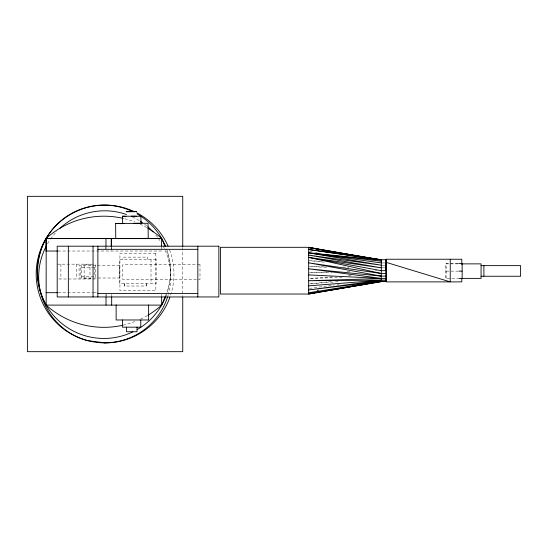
<?xml version="1.0" encoding="UTF-8"?>
<svg xmlns="http://www.w3.org/2000/svg" width="548" height="548" viewBox="0 0 548 548"><rect width="100%" height="100%" fill="white"/><g stroke="black" fill="none" stroke-linecap="round" stroke-linejoin="round"><path stroke-width="0.41" stroke-dasharray="2.74 2.06" d="M165.469 295.913C171.777 281.645 171.921 264.431 166.421 249.909M317.018 290.282L318.683 289.967M317.114 290.461L318.799 290.193M309.51 288.378L333.999 284.974M337.383 284.501L339.068 284.268M331.471 281.501L309.51 283.864L339.911 281.562M332.314 276.877L309.51 278.446L341.993 277.418M348.357 275.767L352.583 275.48M326.608 272.068L309.524 272.507L331.739 272.836M347.117 271.541L350.535 271.452M375.312 270.822L377.024 270.781M58.02 251.025L161.544 251.025M382.072 262.937L385.196 262.937M457.936 263.403L446.147 263.403L446.147 278.391M458.231 263.869L445.545 263.869L445.545 278.391L457.936 278.391M57.382 264.157L95.263 264.157L95.263 278.994L58.088 278.994M382.072 265.205L385.196 265.205M382.072 267.835L385.196 267.835M446.147 271.13L457.936 271.13M58.136 292.687L93.215 292.687M93.626 292.687L96.64 292.687M324.046 266.718L309.524 266.438L328.321 267.568M342.843 267.088L348.823 267.205M321.484 261.41L309.524 260.656L325.56 262.286M309.51 251.505L314.579 252.313M315.422 252.45L317.114 252.717M182.737 247.538L182.737 296.194M161.66 294.338L161.66 295.995M161.544 246.888L161.544 249.374M151.008 259.471L151.008 283.679M147.802 259.471L147.802 257.128L122.882 257.128L122.882 259.471M146.302 283.679L146.302 286.022L124.389 286.022L124.389 283.679M146.138 283.679L146.138 286.022M124.554 283.679L124.554 286.022M111.676 294.338L111.676 295.995M111.559 246.888L111.559 249.374M111.23 247.552L111.23 250.861M106.1 294.338L106.1 295.995M105.983 246.888L105.983 249.374M106.011 294.338L106.011 295.995M105.894 246.888L105.894 249.374M90.9 265.513L90.9 264.732L83.091 264.732L83.091 265.513M90.721 278.007L90.721 278.788L82.912 278.788L82.912 278.007M89.975 267.28L89.975 276.185M84.132 265.513L84.132 278.007M81.611 265.513L81.611 278.007M76.624 264.157L76.624 278.994M60.903 264.157L60.903 278.994M168.25 294.694A66.02 66.02 0 0 1 167.791 296.263M47.525 243.812A66.02 66.02 0 0 1 50.142 239.647M50.608 238.969A66.02 66.02 0 0 1 56.876 231.304M132.616 216.994A66.02 66.02 0 0 1 139.809 220.913M144.562 224.194A66.02 66.02 0 0 1 147.145 226.256M155.79 235.01A66.02 66.02 0 0 1 157.824 237.626M158.31 238.291A66.02 66.02 0 0 1 160.167 241.017M163.057 245.956A66.02 66.02 0 0 1 168.469 293.906M124.8 218.762A86.139 86.139 0 0 1 134.849 221.94M140.083 224.153A86.139 86.139 0 0 1 147.275 227.9M166.571 248.956A66.685 66.685 0 0 1 167.387 292.214M166.571 294.571A66.685 66.685 0 0 1 165.989 296.126M147.275 315.627A86.139 86.139 0 0 1 140.083 319.374M134.849 321.587A86.139 86.139 0 0 1 123.225 325.142M169.62 249.936A68.89 68.89 0 0 1 170.442 295.735M155.851 253.224L119.93 253.224L119.93 290.707L155.851 290.707L155.851 253.224M156.091 259.471L119.683 259.471L119.683 283.679L156.091 283.679L156.091 259.471M199.993 264.622L122.684 264.622L122.684 279.459L199.993 279.459L199.993 264.622M119.546 265.513L79.097 265.513L79.097 278.007L119.546 278.007L119.546 265.513M94.393 267.28L80.412 267.28L80.412 276.185L94.393 276.185L94.393 267.28"/><path stroke-width="0.82" d="M385.984 259.738L385.977 270.671L381.292 270.671L308.668 257.382L381.292 267.835L308.668 255.108L381.292 265.205L308.668 252.84L381.292 260.108L308.668 249.511L381.292 259.738L385.984 259.738L385.984 261.197M165.154 296.68L161.66 305.106A86.139 86.139 0 0 1 147.974 315.21M319.648 291.879L308.668 293.707L312.84 292.927M314.511 292.618L316.182 292.303M308.668 293.707L316.182 292.413M317.847 292.132L319.518 291.844M321.19 291.557L322.861 291.269M324.526 290.981L326.197 290.693M327.868 290.406L335.383 289.118M337.047 288.83L338.719 288.543M340.39 288.255L342.062 287.967M343.726 287.679L345.398 287.399M347.069 287.111L351.241 286.392M352.912 286.104L354.583 285.816M356.248 285.529L357.919 285.248M359.591 284.96L361.255 284.672M362.927 284.385L364.598 284.097M366.27 283.809L367.934 283.522M372.113 282.809L373.777 282.521M375.449 282.234L377.12 281.946M378.791 281.658L380.456 281.371M321.334 291.598L323.025 291.317M324.711 291.029L326.403 290.748M328.088 290.467L381.292 281.604L385.977 281.604L385.977 262.937M308.668 292.748L381.292 281.227L385.977 281.227M308.668 285.871L381.292 280.138L385.977 280.138M115.628 223.536L148.029 223.269L148.248 238.353L115.751 238.572L115.628 223.536L122.238 223.666M124.293 223.385L122.629 223.399L122.574 216.207L140.932 216.282M125.958 216.405L122.574 216.207M133.445 223.31L140.932 223.248M131.308 216.186L136.37 216.193M116.313 238.421L46.155 238.421C34.764 258.951 34.764 284.576 46.155 305.106A86.139 86.139 0 0 0 122.43 325.32M147.974 238.421L161.66 238.421L164.832 246.079M97.88 249.319L197.835 249.319M57.636 251.025L46.046 251.025L46.046 238.606L161.544 238.606L161.544 246.059M458.779 263.403L462.142 263.403L462.142 278.391M461.615 263.869L481.069 263.869L481.069 278.391L458.779 278.391M481.069 265.636L520.6 265.636L520.6 276.247L481.069 276.247M458.779 271.13L462.142 271.13M385.977 276.137L381.292 276.137L308.668 262.828L381.292 273.5L385.977 273.5M385.977 278.398L308.668 280.734L381.292 280.138L308.668 289.961L381.292 281.227L308.668 294.023L220.426 294.023L220.426 247.312L308.668 247.312L371.277 258.341M46.155 292.687L57.28 292.687M97.88 293.516L197.835 293.516M308.668 274.918L381.292 278.398L308.668 268.808L381.292 276.137M381.292 261.197L308.668 252.84L381.292 262.937M87.242 340.541L105.072 342.89M364.598 257.238L308.668 247.628L381.292 259.738L381.292 281.604L308.668 294.023L308.668 247.312L332.04 251.785M366.27 257.526L367.934 257.813M369.605 258.101L371.277 258.389M376.284 259.245L377.956 259.533L376.284 259.225M333.711 252.101L335.383 252.423M308.668 257.382L381.292 273.5M386.176 262.362L450.244 281.884L450.244 259.238M140.877 216.063L140.994 223.474M483.898 265.636L483.898 276.247M461.8 264.266L461.8 259.238L386.176 259.238L386.176 281.884L461.8 281.884L461.8 278.528M197.835 246.196L197.835 296.954M182.737 246.689L182.737 196.328L27.4 196.328L27.4 351.672L182.737 351.672L182.737 297.043M161.66 296.824L161.66 305.106L46.155 305.106L46.155 238.421A86.139 86.139 0 0 1 123.225 218.385M148.618 304.941L148.618 319.977L116.128 319.977L116.128 304.941M140.768 319.977L140.768 327.17L122.457 327.17L122.457 319.977M136.993 327.17L136.993 331.746L126.533 331.746L126.533 327.17M111.676 296.824L111.676 305.106M111.559 238.606L111.559 246.059M111.23 238.442L111.23 246.723M105.983 238.606L105.983 246.059M106.011 296.824L106.011 305.106M97.88 246.196L97.88 296.954M93.05 246.196L93.05 296.954M68.349 246.196L68.349 296.954M167.544 297.05A66.02 66.02 0 0 1 104.695 342.843M87.612 340.589A66.02 66.02 0 0 1 45.957 246.689M59.78 228.441A66.02 66.02 0 0 1 126.485 214.501M140.5 221.351A66.02 66.02 0 0 1 142.555 222.735M147.775 226.79A66.02 66.02 0 0 1 153.084 231.907M147.974 228.317A86.139 86.139 0 0 1 161.66 238.421M165.681 296.9A66.685 66.685 0 0 1 137.253 329.512M132.863 331.841A66.685 66.685 0 0 1 37.223 272.178A66.685 66.685 0 0 1 132.109 211.329M137.253 214.015A66.685 66.685 0 0 1 165.681 246.627M169.901 297.29A68.89 68.89 0 0 1 79.981 338.157A68.89 68.89 0 0 1 41.634 247.127A68.89 68.89 0 0 1 133.698 211.343M136.657 212.775A68.89 68.89 0 0 1 168.065 246.121M126.232 211.692L136.521 211.631L126.232 211.692M218.858 246.196L57.204 246.196L57.204 296.954L218.858 296.954L218.858 246.196M374.613 258.957L372.948 258.677L374.613 258.93"/></g></svg>
